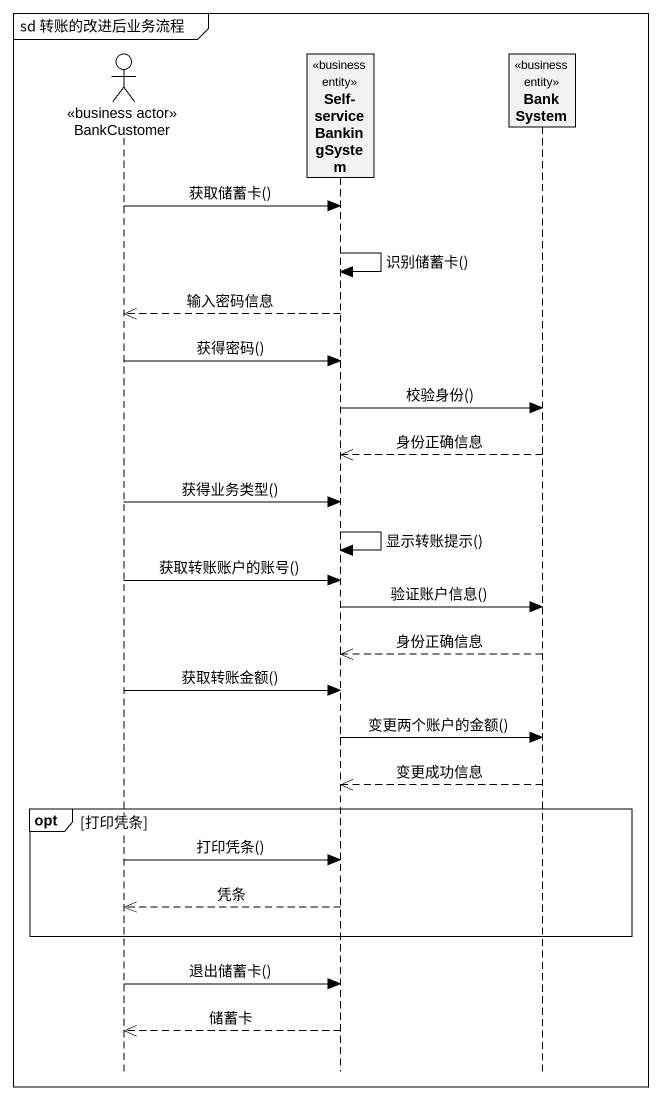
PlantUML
@startuml
mainframe sd 转账的改进后业务流程
hide footbox
actor BankCustomer <<business actor>>
participant "Self-serviceBankingSystem" as Self_serviceBankingSystem <<business entity>>
participant BankSystem <<business entity>>

BankCustomer -> Self_serviceBankingSystem : 获取储蓄卡()
Self_serviceBankingSystem -> Self_serviceBankingSystem : 识别储蓄卡()
Self_serviceBankingSystem -->> BankCustomer : 输入密码信息
BankCustomer -> Self_serviceBankingSystem : 获得密码()
Self_serviceBankingSystem -> BankSystem : 校验身份()
BankSystem -->> Self_serviceBankingSystem : 身份正确信息
BankCustomer -> Self_serviceBankingSystem : 获得业务类型()
Self_serviceBankingSystem -> Self_serviceBankingSystem : 显示转账提示()
BankCustomer -> Self_serviceBankingSystem : 获取转账账户的账号()
Self_serviceBankingSystem -> BankSystem : 验证账户信息()
BankSystem -->> Self_serviceBankingSystem : 身份正确信息
BankCustomer -> Self_serviceBankingSystem : 获取转账金额()
Self_serviceBankingSystem -> BankSystem : 变更两个账户的金额()
BankSystem -->> Self_serviceBankingSystem : 变更成功信息
opt 打印凭条
  BankCustomer -> Self_serviceBankingSystem : 打印凭条()
  Self_serviceBankingSystem -->> BankCustomer : 凭条
end
BankCustomer -> Self_serviceBankingSystem : 退出储蓄卡()
Self_serviceBankingSystem -->> BankCustomer : 储蓄卡
@enduml
